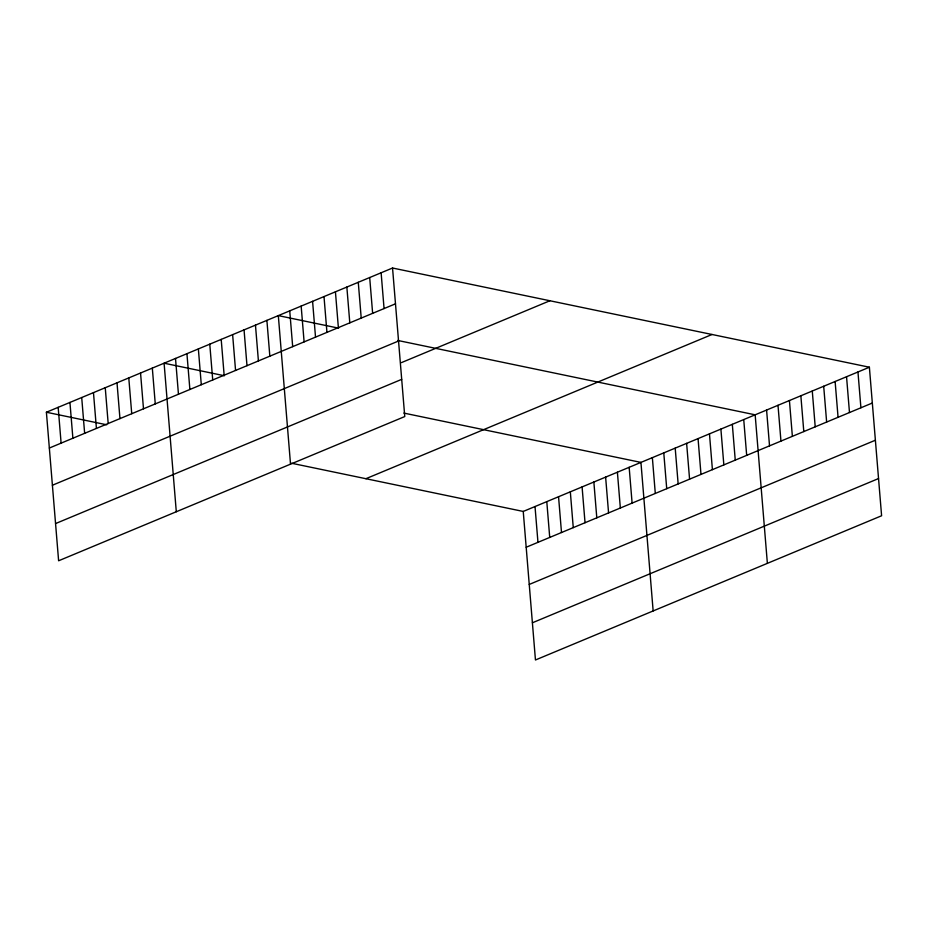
<?xml version="1.0" encoding="UTF-8"?>
<svg xmlns="http://www.w3.org/2000/svg" width="928" height="928" viewBox="0 0 928 928"><rect width="100%" height="100%" fill="white"/><g stroke="black" fill="none" stroke-linecap="round" stroke-linejoin="round"><path stroke-width="1.39" d="M392.544 268.018L404.759 416.556L58.615 560.779L46.4 412.241L392.544 268.018L869.385 367.221L881.6 515.759L535.456 659.982L523.241 511.444L869.385 367.221M49.346 448.038L395.479 303.816M52.397 485.24L398.541 341.017M401.406 362.628L549.898 300.753M55.552 523.578L401.696 379.355M365.887 478.709L712.031 334.486M526.188 547.242L872.332 403.019M529.25 584.443L875.394 440.22M532.405 622.781L878.538 478.558M338.639 328.164L278.319 315.613L290.522 464.151M397.648 340.437L755.16 414.816L767.375 563.354M224.414 375.747L164.094 363.208L176.297 511.746M403.866 413.088L640.935 462.399L653.15 610.949M46.4 412.241L106.72 424.792M291.578 463.246L523.241 511.444M857.959 371.977L860.906 407.775M846.545 376.733L849.48 412.531M835.119 381.501L838.065 417.287M823.693 386.257L826.639 422.054M812.278 391.013L815.213 426.81M800.852 395.769L803.799 431.566M789.426 400.536L792.373 436.334M778 405.292L780.947 441.09M766.586 410.048L769.521 445.846M743.734 419.572L746.68 455.37M732.32 424.328L735.254 460.126M720.894 429.084L723.84 464.882M709.468 433.852L712.414 469.649M698.053 438.608L700.988 474.405M686.627 443.364L689.574 479.161M675.201 448.131L678.148 483.929M663.775 452.887L666.722 488.685M652.361 457.643L655.296 493.441M629.161 467.306L632.107 503.104M617.398 472.213L620.345 508.01M605.624 477.12L608.571 512.917M593.862 482.015L596.797 517.812M582.088 486.922L585.034 522.719M570.326 491.828L573.26 527.626M558.552 496.735L561.498 532.521M546.789 501.63L549.724 537.428M535.015 506.537L537.962 542.335M381.118 272.774L384.064 308.572M369.692 277.53L372.638 313.328M358.278 282.298L361.212 318.095M346.852 287.054L349.798 322.851M335.426 291.81L338.372 327.607M324 296.577L326.946 332.363M312.585 301.333L315.52 337.131M301.159 306.089L304.106 341.887M289.733 310.845L292.68 346.643M266.893 320.369L269.839 356.166M255.467 325.125L258.413 360.922M244.052 329.892L246.987 365.678M232.626 334.648L235.561 370.446M221.2 339.404L224.147 375.202M209.774 344.16L212.721 379.958M198.36 348.928L201.295 384.726M186.934 353.684L189.88 389.482M175.508 358.44L178.454 394.238M152.32 368.103L155.266 403.9M140.546 373.01L143.492 408.807M128.783 377.916L131.73 413.714M117.009 382.812L119.956 418.609M105.247 387.718L108.182 423.516M93.473 392.625L96.419 428.423M81.71 397.532L84.645 433.33M69.936 402.427L72.883 438.225M58.174 407.334L61.109 443.132"/></g></svg>
